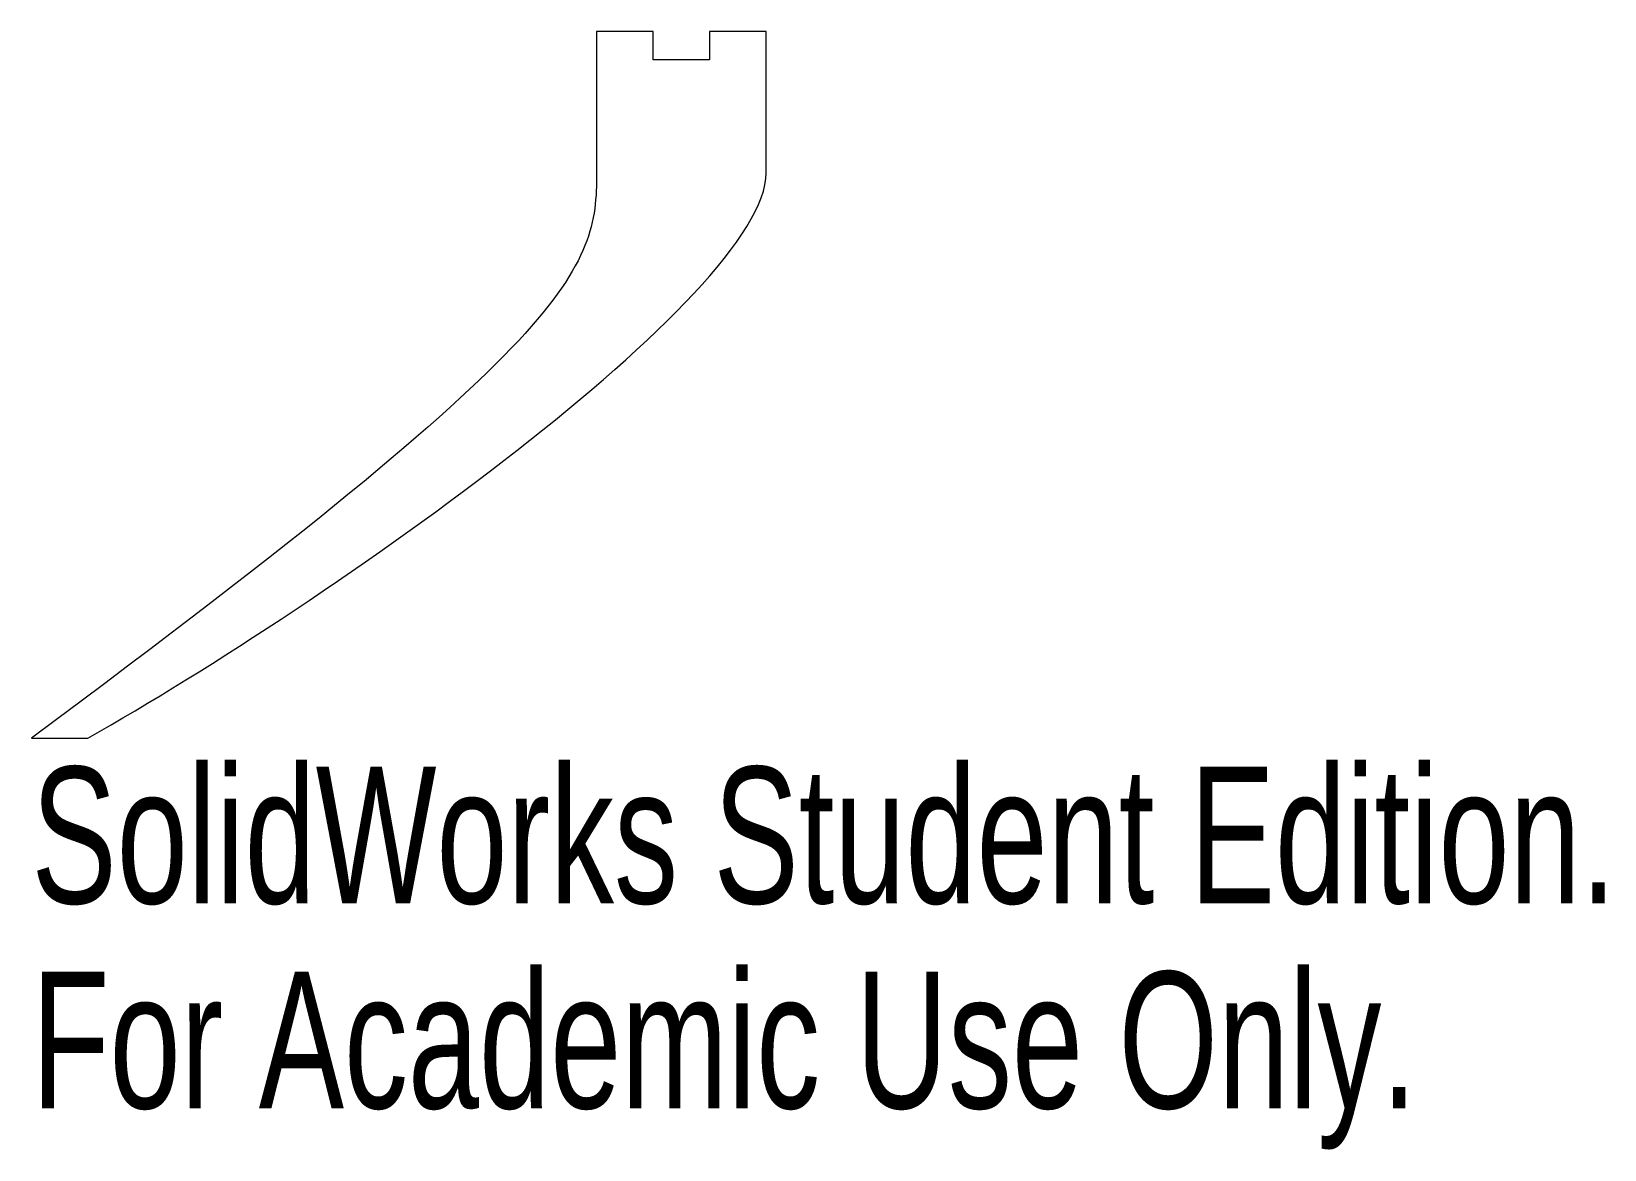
# Model space of a CAD drawing. Header units: millimetres. Extents: x -20 to 35.7, y -34.6 to 5.
import ezdxf

# ---------------------------------------------------------------- set-up
doc = ezdxf.new("R2010")
doc.units = ezdxf.units.MM
doc.styles.add('SLDTEXTSTYLE0', font='TXT', dxfattribs={"width": 0.7})

msp = doc.modelspace()

# ---------------------------------------------------------------- linework, layer by layer
at = {"color": 7, "linetype": 'Continuous', "lineweight": 15}
for p, q in [((0, 5), (0, 0)), ((2, 5), (0, 5)), ((2, 4), (2, 5)), ((4, 5), (4, 4)), ((6, 5), (4, 5)), ((6, 0), (6, 5)), ((4, 4), (2, 4)), ((-20, -20), (-18, -20))]:
    msp.add_line(p, q, dxfattribs=at)
for points in [[(0, 0), (0, -3.461), (-0.717, -5.722), (-20, -20)], [(-18, -20), (-9.517, -15.217), (6, -4.312), (6, 0)]]:
    msp.add_open_spline(points, degree=3, dxfattribs=at)

# ---------------------------------------------------------------- texts
at = {"color": 7, "linetype": 'Continuous', "char_height": 4.83362, "attachment_point": 1, "style": 'SLDTEXTSTYLE0'}
for s, insert in [('SolidWorks Student Edition.', (-20, -21.02)), ('For Academic Use Only.', (-20, -28.27))]:
    msp.add_mtext(s, dxfattribs=dict(at, insert=insert))

doc.saveas('drawing.dxf')
